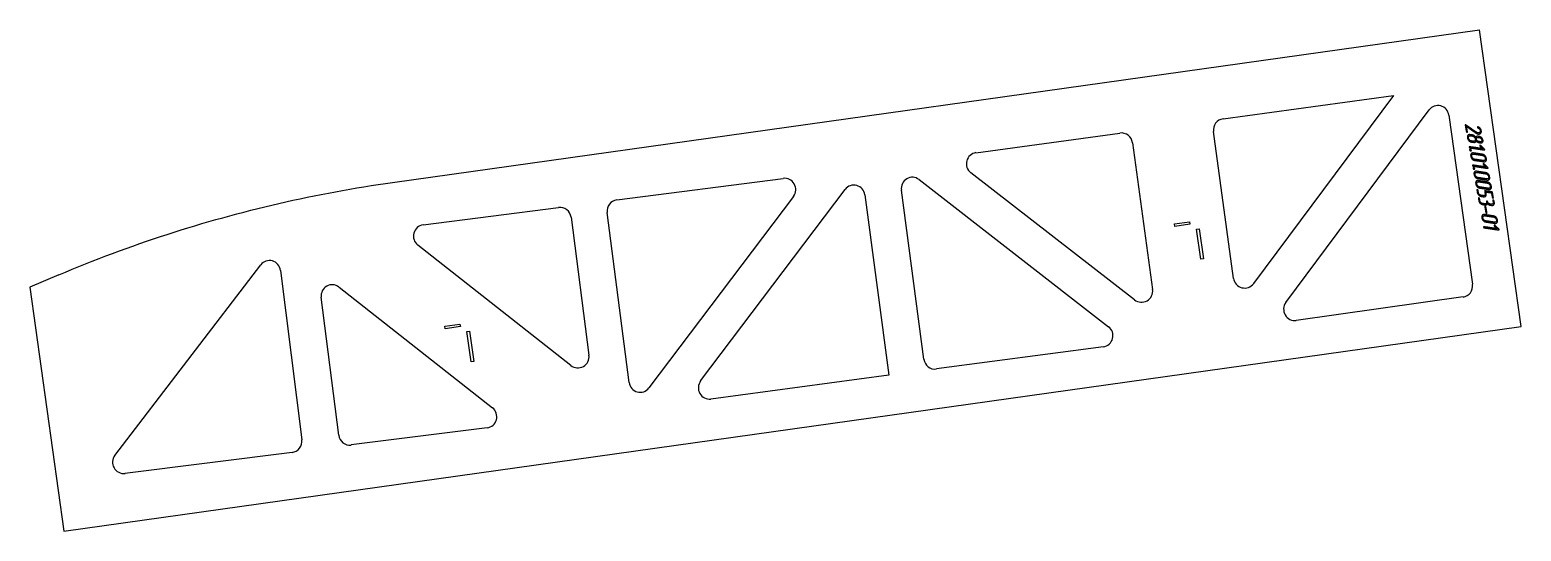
# Model space of a CAD drawing. Header units: millimetres. Extents: x -5 to 1987, y 55 to 724.
import ezdxf

# ---------------------------------------------------------------- set-up
doc = ezdxf.new("R2010")
doc.units = ezdxf.units.MM
doc.linetypes.add('K5LT_BASIC', pattern=[0])
doc.layers.add('Engraving', color=7, linetype='Continuous')

msp = doc.modelspace()

# ---------------------------------------------------------------- linework, layer by layer
at = {"color": 143, "linetype": 'K5LT_BASIC', "lineweight": 25, "true_color": 0x33acca}
for p, q in [((479.4, 520.2), (1931.9, 723.8)), ((1987.4, 327.7), (1931.9, 723.8)), ((1589.2, 604.9), (1816.7, 636)), ((1816.7, 636), (1630, 385.2)), ((1673.1, 360), (1864.4, 616.9)), ((1890.8, 609.9), (1922.4, 384.2)), ((1259, 559.8), (1451.3, 586.1)), ((1603.1, 392.1), (1576.4, 588)), ((1468.2, 573.2), (1494.9, 377.4)), ((779, 496.8), (1001.4, 525.6)), ((1182.9, 523.9), (1436.2, 327.6)), ((1470.9, 363.5), (1252.1, 533)), ((1015.1, 501.5), (822, 246)), ((891.1, 255.2), (1084.2, 510.7)), ((1110.6, 503.5), (1142.6, 262.8)), ((1189.5, 284.1), (1159.4, 510)), ((520.3, 463.4), (701.4, 486.8)), ((795.7, 253.2), (766.2, 480)), ((718, 473.8), (741.8, 289.6)), ((1524.1, 464.9), (1544.4, 467.8)), ((1524.6, 461.5), (1524.1, 464.9)), ((1544.9, 464.3), (1524.6, 461.5)), ((1544.4, 467.8), (1544.9, 464.3)), ((1553.7, 457.7), (1557.2, 458.2)), ((1559.3, 417.6), (1553.7, 457.7)), ((1557.2, 458.2), (1562.8, 418.1)), ((717.7, 275.8), (513.2, 436.6)), ((108.5, 155.9), (303.3, 410.1)), ((329.6, 402.7), (358.2, 176.6)), ((1562.8, 418.1), (1559.3, 417.6)), ((33.6, 396.9), (-5.1, 380.5)), ((-5.1, 380.5), (40.5, 54.8)), ((408, 380.6), (613, 219.4)), ((407.5, 182.8), (384.3, 366.9)), ((1909.9, 367.3), (1687, 336)), ((40.5, 54.8), (1987.4, 327.7)), ((549.3, 328.3), (569.6, 331.1)), ((549.8, 324.8), (549.3, 328.3)), ((570.1, 327.7), (549.8, 324.8)), ((569.6, 331.1), (570.1, 327.7)), ((578.9, 321), (582.4, 321.5)), ((584.5, 280.9), (578.9, 321)), ((582.4, 321.5), (588, 281.4)), ((1429.2, 300.8), (1206.1, 271.2)), ((588, 281.4), (584.5, 280.9)), ((1142.6, 262.8), (904.9, 231.1)), ((605.9, 192.6), (424, 169.8)), ((345.4, 159.9), (122, 131.8))]:
    msp.add_line(p, q, dxfattribs=at)
for centre, start, end in [((1591.2, 590.1), 97.776, 187.7823), ((1453.3, 571.2), 7.7823, 97.776), ((1618, 394.2), 187.7823, 323.3317), ((1480.1, 375.3), 232.2267, 7.7823), ((727, 287.6), 231.8265, 7.3882)]:
    msp.add_arc(centre, 15, start, end, dxfattribs=at)
for centre, major_axis, start_param, end_param in [((1876.2, 607.8), (-2.1, 14.9), 4.712389, 7.066837), ((1261, 545), (-2.1, 14.9), 6.279692, 8.63414), ((1003.4, 510.7), (2.1, -14.9), 0.776664, 3.131112), ((1174, 512), (-2.1, 14.9), 5.492547, 7.846995), ((1095.9, 501.6), (-2.1, 14.9), 4.705402, 7.05985), ((703.3, 471.9), (-2.1, 14.9), 4.701908, 6.272705), ((780.9, 481.9), (-2.1, 14.9), 6.272705, 7.843501), ((522.2, 448.5), (-2.1, 14.9), 6.272705, 8.627152), ((315, 400.9), (-2.1, 14.9), 4.698415, 7.052863), ((398.9, 368.7), (-2.1, 14.9), 5.48556, 7.840008), ((1907.8, 382.1), (2.1, -14.9), 0, 1.570796), ((1684.9, 350.9), (-2.1, 14.9), 0.783651, 3.141593), ((1427.2, 315.7), (2.1, -14.9), 6.276198, 8.63414), ((1204.1, 286.1), (2.1, -14.9), 4.705402, 6.276198), ((810.3, 255.1), (2.1, -14.9), 4.701908, 7.05985), ((902.9, 246), (-2.1, 14.9), 0.776664, 3.134606), ((604, 207.5), (2.1, -14.9), 6.269211, 8.627152), ((422.2, 184.6), (2.1, -14.9), 4.698415, 6.269211), ((343.5, 174.8), (2.1, -14.9), 6.269211, 7.840008), ((120.2, 146.7), (-2.1, 14.9), 0.769677, 3.127619)]:
    msp.add_ellipse(centre, major_axis=major_axis, ratio=0.984331, start_param=start_param, end_param=end_param, dxfattribs=at)
msp.add_open_spline([(33.6, 396.9), (81, 416.9), (177.7, 453), (327.1, 494.3), (428.5, 513.1), (479.4, 520.2)], degree=3, knots=[0, 0, 0, 0, 1, 2, 2.998728, 2.998728, 2.998728, 2.998728], dxfattribs=at)
at = {"layer": 'Engraving', "color": 143, "linetype": 'K5LT_BASIC', "lineweight": 25, "true_color": 0x33acca}
for points, knots in [([(1914.2, 588), (1913.4, 592.2), (1912.7, 596.4), (1912.6, 596.6), (1912.8, 596.8), (1913, 597), (1913.4, 597), (1913.6, 596.9), (1913.7, 596.8), (1920.6, 592), (1927.5, 587.3), (1927.8, 587.1), (1928.1, 586.9), (1928.4, 586.8), (1928.6, 586.6), (1929.2, 586.4), (1929.8, 586.3), (1931.3, 586.1), (1932.1, 587), (1932.5, 587.5), (1932.6, 588.1), (1932.8, 588.8), (1932.7, 589.5), (1932.5, 590.4), (1931.8, 591.3), (1931.1, 592.3), (1929.6, 593), (1929.3, 593.1), (1929.2, 593.3), (1929.1, 593.4), (1929, 593.7), (1928.9, 594), (1929.1, 594.2), (1929.3, 594.4), (1929.6, 594.3), (1929.7, 594.3), (1929.9, 594.2), (1931.8, 593.4), (1932.9, 592), (1933.9, 590.8), (1934.2, 589.3), (1934.6, 587.3), (1933.4, 585.9), (1932.2, 584.5), (1930, 584.8), (1929.3, 584.9), (1928.6, 585.3), (1927.8, 585.6), (1926.8, 586.2), (1920.6, 590.5), (1914.4, 594.9), (1915, 591.3), (1915.7, 587.8), (1915.7, 587.6), (1915.5, 587.4), (1915.3, 587.2), (1915.1, 587.2), (1914.8, 587.3), (1914.5, 587.5), (1914.3, 587.7), (1914.2, 588)], [0, 0, 0, 3.047826, 3.047826, 3.226196, 3.226196, 3.425035, 3.425035, 3.570989, 3.570989, 9.561221, 9.561221, 9.825724, 9.825724, 10.050668, 10.050668, 10.473601, 10.473601, 11.396415, 11.396415, 11.832946, 11.832946, 12.317549, 12.317549, 13.072233, 13.072233, 14.062635, 14.062635, 14.240973, 14.240973, 14.40613, 14.40613, 14.588981, 14.588981, 14.779051, 14.779051, 14.881829, 14.881829, 16.249197, 16.249197, 17.325971, 17.325971, 18.610175, 18.610175, 19.935785, 19.935785, 20.483021, 20.483021, 21.195978, 21.195978, 26.62229, 26.62229, 29.191003, 29.191003, 29.365522, 29.365522, 29.547183, 29.547183, 29.763638, 29.763638, 30, 30, 30]), ([(1921, 574.1), (1919.2, 574.4), (1917.7, 575.8), (1916.1, 577.3), (1915.8, 579), (1915.7, 579.7), (1915.6, 580.4), (1915.3, 582), (1916.3, 583.1), (1917.4, 584.2), (1919.3, 583.9), (1920.7, 583.7), (1922.2, 583.5), (1923.4, 583.3), (1924.5, 582.6), (1925.7, 581.8), (1926.6, 580.6), (1927.1, 581.3), (1927.9, 581.5), (1928.7, 581.8), (1929.8, 581.7), (1930.5, 581.6), (1931.3, 581.4), (1933, 581.2), (1934.7, 579.8), (1935.4, 579), (1935.9, 578.3), (1936.1, 577.9), (1936.2, 577.5), (1936.3, 577.3), (1936.4, 577), (1936.4, 576.8), (1936.5, 576.6), (1936.8, 574.9), (1935.7, 573.8), (1935.2, 573.3), (1934.5, 573.1), (1934.1, 573), (1933.7, 573), (1933.5, 573), (1933.3, 573), (1933, 573), (1932.8, 573.1), (1932, 573.2), (1931.3, 573.3), (1930.2, 573.4), (1929.3, 574), (1928.4, 574.5), (1927.5, 575.4), (1927.2, 574.5), (1926.2, 574), (1925.2, 573.5), (1924, 573.7), (1922.5, 573.9), (1921, 574.1)], [0, 0, 0, 1.873598, 1.873598, 3.69261, 3.69261, 4.386884, 4.386884, 5.818535, 5.818535, 7.364988, 7.364988, 8.831065, 8.831065, 10.043454, 10.043454, 11.431214, 11.431214, 12.22177, 12.22177, 13.14885, 13.14885, 13.899491, 13.899491, 15.762312, 15.762312, 16.708293, 16.708293, 17.125443, 17.125443, 17.362221, 17.362221, 17.577677, 17.577677, 19.055802, 19.055802, 19.771228, 19.771228, 20.139764, 20.139764, 20.365597, 20.365597, 20.592941, 20.592941, 21.340886, 21.340886, 22.373032, 22.373032, 23.469845, 23.469845, 24.415003, 24.415003, 25.533412, 25.533412, 27, 27, 27]), ([(1920.8, 575.5), (1922.3, 575.3), (1923.7, 575.1), (1925, 574.9), (1925.7, 575.6), (1926.4, 576.3), (1926.2, 577.4), (1926.1, 578.1), (1926, 578.8), (1925.7, 580), (1924.7, 580.9), (1923.7, 581.9), (1922.5, 582.1), (1921, 582.3), (1919.5, 582.5), (1918.3, 582.7), (1917.6, 582), (1916.9, 581.3), (1917.1, 580.2), (1917.2, 579.5), (1917.3, 578.8), (1917.5, 577.6), (1918.5, 576.7), (1919.5, 575.7), (1920.8, 575.5)], [0, 0, 0, 1.329406, 1.329406, 2.254108, 2.254108, 3.148824, 3.148824, 3.778355, 3.778355, 4.877538, 4.877538, 6.009386, 6.009386, 7.338792, 7.338792, 8.260968, 8.260968, 9.137189, 9.137189, 9.766721, 9.766721, 10.866842, 10.866842, 12, 12, 12]), ([(1931, 574.7), (1931.8, 574.6), (1932.5, 574.5), (1933.8, 574.3), (1934.5, 575), (1935.2, 575.6), (1935, 576.8), (1934.8, 578), (1933.8, 578.9), (1932.8, 579.9), (1931.5, 580), (1930.8, 580.2), (1930, 580.3), (1928.8, 580.5), (1928.1, 579.8), (1927.4, 579.1), (1927.6, 577.9), (1927.8, 576.8), (1928.8, 575.8), (1929.8, 574.9), (1931, 574.7)], [0, 0, 0, 0.718951, 0.718951, 1.697337, 1.697337, 2.634709, 2.634709, 3.797866, 3.797866, 5.000561, 5.000561, 5.719512, 5.719512, 6.697901, 6.697901, 7.635273, 7.635273, 8.789173, 8.789173, 10, 10, 10]), ([(1918.8, 566.4), (1918.5, 566.4), (1918.2, 566.7), (1918, 566.9), (1918, 567.2), (1917.9, 567.3), (1918, 567.7), (1918.2, 567.8), (1918.6, 567.8), (1927.3, 566.5), (1936.1, 565.2), (1934.2, 566.9), (1932.4, 568.6), (1932.1, 568.9), (1932, 569.1), (1932, 569.4), (1932.2, 569.6), (1932.4, 569.8), (1932.7, 569.7), (1932.8, 569.7), (1933.2, 569.5), (1935.8, 567), (1938.4, 564.6), (1938.7, 564.4), (1938.7, 564.1), (1938.8, 563.8), (1938.6, 563.6), (1938.4, 563.4), (1938.1, 563.5), (1928.5, 564.9), (1918.8, 566.4)], [0, 0, 0, 0.181151, 0.181151, 0.343934, 0.343934, 0.472146, 0.472146, 0.625059, 0.625059, 5.39951, 5.39951, 6.773407, 6.773407, 6.936544, 6.936544, 7.074093, 7.074093, 7.217588, 7.217588, 7.383484, 7.383484, 9.302301, 9.302301, 9.462957, 9.462957, 9.596849, 9.596849, 9.739807, 9.739807, 15, 15, 15]), ([(1920.9, 563.1), (1920.9, 562.7), (1920.6, 562.4), (1920.3, 562.1), (1919.9, 562.2), (1919.5, 562.3), (1919.1, 562.6), (1918.7, 562.9), (1918.6, 563.4), (1918.5, 563.9), (1918.8, 564.1), (1919.1, 564.4), (1919.6, 564.3), (1919.8, 564.3), (1920.3, 563.9), (1920.8, 563.6), (1920.9, 563.1)], [0, 0, 0, 0.855828, 0.855828, 1.74556, 1.74556, 2.805969, 2.805969, 3.96496, 3.96496, 4.876932, 4.876932, 5.801755, 5.801755, 6.76801, 6.76801, 8, 8, 8]), ([(1925.5, 549.6), (1923.6, 549.9), (1922.1, 551.3), (1920.6, 552.8), (1920.2, 554.5), (1920.1, 555.2), (1920, 555.9), (1919.7, 557.5), (1920.8, 558.6), (1921.8, 559.7), (1923.7, 559.5), (1929.6, 558.6), (1935.6, 557.7), (1937.3, 557.4), (1938.9, 556), (1940.5, 554.6), (1940.8, 552.8), (1940.9, 552.1), (1941, 551.4), (1941.3, 549.7), (1940.3, 548.6), (1939.2, 547.6), (1937.3, 547.9), (1931.4, 548.8), (1925.5, 549.6)], [0, 0, 0, 0.846521, 0.846521, 1.674424, 1.674424, 1.989042, 1.989042, 2.637777, 2.637777, 3.338641, 3.338641, 5.996422, 5.996422, 6.83575, 6.83575, 7.667338, 7.667338, 7.981955, 7.981955, 8.645972, 8.645972, 9.342219, 9.342219, 12, 12, 12]), ([(1925.2, 551), (1931.1, 550.2), (1937.1, 549.3), (1938.3, 549.1), (1939, 549.8), (1939.7, 550.5), (1939.5, 551.6), (1939.4, 552.3), (1939.3, 553), (1939.1, 554.2), (1938.1, 555.1), (1937, 556.1), (1935.8, 556.3), (1929.9, 557.2), (1923.9, 558.1), (1922.7, 558.2), (1922, 557.5), (1921.3, 556.8), (1921.5, 555.7), (1921.6, 555), (1921.7, 554.3), (1921.9, 553.2), (1922.9, 552.2), (1923.9, 551.2), (1925.2, 551)], [0, 0, 0, 3.194824, 3.194824, 3.749556, 3.749556, 4.284872, 4.284872, 4.662943, 4.662943, 5.32312, 5.32312, 6.003067, 6.003067, 9.197891, 9.197891, 9.751896, 9.751896, 10.278148, 10.278148, 10.656218, 10.656218, 11.310094, 11.310094, 12, 12, 12]), ([(1923.2, 541.9), (1922.9, 542), (1922.6, 542.2), (1922.4, 542.4), (1922.4, 542.7), (1922.3, 542.9), (1922.5, 543.2), (1922.6, 543.4), (1923, 543.3), (1931.7, 542), (1940.5, 540.7), (1938.6, 542.4), (1936.8, 544.2), (1936.5, 544.4), (1936.5, 544.7), (1936.4, 545), (1936.6, 545.1), (1936.8, 545.3), (1937.1, 545.3), (1937.2, 545.3), (1937.6, 545), (1940.2, 542.6), (1942.8, 540.1), (1943.1, 539.9), (1943.1, 539.6), (1943.2, 539.3), (1943, 539.2), (1942.9, 539), (1942.5, 539), (1932.9, 540.5), (1923.2, 541.9)], [0, 0, 0, 0.181151, 0.181151, 0.343934, 0.343934, 0.472146, 0.472146, 0.625059, 0.625059, 5.39951, 5.39951, 6.773407, 6.773407, 6.936544, 6.936544, 7.074093, 7.074093, 7.217588, 7.217588, 7.383484, 7.383484, 9.302301, 9.302301, 9.462957, 9.462957, 9.596849, 9.596849, 9.739807, 9.739807, 15, 15, 15]), ([(1925.3, 538.6), (1925.4, 538.2), (1925.1, 537.9), (1924.8, 537.7), (1924.4, 537.7), (1924, 537.8), (1923.6, 538.1), (1923.1, 538.4), (1923.1, 538.9), (1923, 539.4), (1923.2, 539.7), (1923.5, 539.9), (1924, 539.8), (1924.2, 539.8), (1924.7, 539.5), (1925.2, 539.1), (1925.3, 538.6)], [0, 0, 0, 0.855828, 0.855828, 1.74556, 1.74556, 2.805969, 2.805969, 3.96496, 3.96496, 4.876932, 4.876932, 5.801755, 5.801755, 6.76801, 6.76801, 8, 8, 8]), ([(1929.9, 525.2), (1928.1, 525.4), (1926.5, 526.9), (1925, 528.3), (1924.7, 530.1), (1924.5, 530.8), (1924.4, 531.5), (1924.1, 533.1), (1925.2, 534.2), (1926.2, 535.3), (1928.1, 535), (1934, 534.1), (1940, 533.2), (1941.8, 532.9), (1943.3, 531.5), (1944.9, 530.1), (1945.2, 528.3), (1945.3, 527.6), (1945.4, 526.9), (1945.8, 525.2), (1944.7, 524.2), (1943.6, 523.1), (1941.8, 523.4), (1935.8, 524.3), (1929.9, 525.2)], [0, 0, 0, 0.846521, 0.846521, 1.674424, 1.674424, 1.989042, 1.989042, 2.637777, 2.637777, 3.338641, 3.338641, 5.996422, 5.996422, 6.83575, 6.83575, 7.667338, 7.667338, 7.981955, 7.981955, 8.645972, 8.645972, 9.342219, 9.342219, 12, 12, 12]), ([(1929.6, 526.6), (1935.6, 525.7), (1941.5, 524.8), (1942.7, 524.6), (1943.4, 525.3), (1944.2, 526), (1944, 527.2), (1943.8, 527.9), (1943.7, 528.6), (1943.5, 529.7), (1942.5, 530.7), (1941.5, 531.6), (1940.2, 531.8), (1934.3, 532.7), (1928.4, 533.6), (1927.2, 533.8), (1926.4, 533), (1925.7, 532.3), (1925.9, 531.2), (1926, 530.5), (1926.1, 529.8), (1926.4, 528.7), (1927.4, 527.7), (1928.3, 526.8), (1929.6, 526.6)], [0, 0, 0, 3.194824, 3.194824, 3.749556, 3.749556, 4.284872, 4.284872, 4.662943, 4.662943, 5.32312, 5.32312, 6.003067, 6.003067, 9.197891, 9.197891, 9.751896, 9.751896, 10.278148, 10.278148, 10.656218, 10.656218, 11.310094, 11.310094, 12, 12, 12]), ([(1932.1, 512.7), (1930.3, 512.9), (1928.8, 514.4), (1927.2, 515.8), (1926.9, 517.6), (1926.8, 518.3), (1926.7, 519), (1926.4, 520.6), (1927.4, 521.7), (1928.5, 522.8), (1930.4, 522.5), (1936.3, 521.6), (1942.2, 520.7), (1944, 520.4), (1945.6, 519), (1947.1, 517.6), (1947.4, 515.8), (1947.6, 515.1), (1947.7, 514.4), (1948, 512.7), (1946.9, 511.7), (1945.9, 510.6), (1944, 510.9), (1938.1, 511.8), (1932.1, 512.7)], [0, 0, 0, 0.846521, 0.846521, 1.674424, 1.674424, 1.989042, 1.989042, 2.637777, 2.637777, 3.338641, 3.338641, 5.996422, 5.996422, 6.83575, 6.83575, 7.667338, 7.667338, 7.981955, 7.981955, 8.645972, 8.645972, 9.342219, 9.342219, 12, 12, 12]), ([(1931.9, 514.1), (1937.8, 513.2), (1943.8, 512.3), (1945, 512.1), (1945.7, 512.8), (1946.4, 513.5), (1946.2, 514.7), (1946.1, 515.4), (1946, 516.1), (1945.8, 517.2), (1944.7, 518.2), (1943.7, 519.1), (1942.5, 519.3), (1936.6, 520.2), (1930.6, 521.1), (1929.4, 521.3), (1928.7, 520.5), (1928, 519.8), (1928.2, 518.7), (1928.3, 518), (1928.4, 517.3), (1928.6, 516.2), (1929.6, 515.2), (1930.6, 514.3), (1931.9, 514.1)], [0, 0, 0, 3.194824, 3.194824, 3.749556, 3.749556, 4.284872, 4.284872, 4.662943, 4.662943, 5.32312, 5.32312, 6.003067, 6.003067, 9.197891, 9.197891, 9.751896, 9.751896, 10.278148, 10.278148, 10.656218, 10.656218, 11.310094, 11.310094, 12, 12, 12]), ([(1934.1, 501.6), (1932.3, 501.9), (1930.8, 503.3), (1929.2, 504.7), (1928.9, 506.4), (1928.6, 508.2), (1928.3, 510), (1928.2, 510.3), (1928.4, 510.4), (1928.6, 510.6), (1928.9, 510.5), (1929.1, 510.5), (1929.4, 510.3), (1929.7, 510.1), (1929.8, 509.7), (1930.1, 508), (1930.4, 506.2), (1930.6, 505.1), (1931.6, 504.1), (1932.6, 503.2), (1933.9, 503), (1935.4, 502.8), (1936.9, 502.5), (1938.1, 502.4), (1938.8, 503), (1939.5, 503.7), (1939.3, 504.9), (1939, 506.6), (1938.7, 508.4), (1938.5, 509.1), (1939.3, 509), (1943.7, 508.3), (1948.2, 507.6), (1948.9, 507.5), (1949.1, 506.8), (1949.7, 503.3), (1950.3, 499.8), (1950.4, 499.6), (1950.2, 499.4), (1950, 499.2), (1949.7, 499.3), (1949.5, 499.3), (1949.2, 499.5), (1948.9, 499.7), (1948.9, 500.1), (1948.3, 503.2), (1947.7, 506.4), (1944, 506.9), (1940.3, 507.5), (1940.5, 506.1), (1940.8, 504.7), (1941.1, 502.9), (1940, 501.9), (1938.9, 500.9), (1937.1, 501.1), (1935.6, 501.4), (1934.1, 501.6)], [0, 0, 0, 1.351228, 1.351228, 2.662779, 2.662779, 3.922788, 3.922788, 4.107001, 4.107001, 4.292735, 4.292735, 4.485615, 4.485615, 4.734631, 4.734631, 5.994173, 5.994173, 6.866386, 6.866386, 7.769938, 7.769938, 8.830137, 8.830137, 9.565925, 9.565925, 10.270982, 10.270982, 11.530524, 11.530524, 11.910709, 11.910709, 15.09852, 15.09852, 15.55144, 15.55144, 18.061409, 18.061409, 18.233297, 18.233297, 18.412253, 18.412253, 18.625478, 18.625478, 18.858232, 18.858232, 21.116357, 21.116357, 23.772239, 23.772239, 24.780872, 24.780872, 25.83696, 25.83696, 26.939275, 26.939275, 28, 28, 28]), ([(1942.6, 491.9), (1942.3, 491), (1941.3, 490.5), (1940.3, 490), (1939.1, 490.2), (1937.6, 490.4), (1936.1, 490.7), (1934.3, 490.9), (1932.7, 492.4), (1931.2, 493.8), (1930.9, 495.5), (1930.6, 497.3), (1930.3, 499), (1930.2, 499.3), (1930.4, 499.5), (1930.6, 499.6), (1930.9, 499.6), (1931, 499.6), (1931.4, 499.4), (1931.7, 499.1), (1931.8, 498.8), (1932.1, 497), (1932.4, 495.3), (1932.6, 494.1), (1933.6, 493.2), (1934.6, 492.2), (1935.9, 492.1), (1937.3, 491.8), (1938.8, 491.6), (1940.1, 491.4), (1940.8, 492.1), (1941.5, 492.8), (1941.3, 494), (1941.2, 494.3), (1941.2, 494.7), (1941.1, 495), (1941.3, 495.1), (1941.5, 495.3), (1941.8, 495.2), (1941.9, 495.2), (1942.3, 495), (1942.6, 494.8), (1942.6, 494.4), (1942.9, 493.3), (1943.9, 492.3), (1944.9, 491.4), (1946.1, 491.2), (1946.9, 491.1), (1947.6, 491), (1948.8, 490.8), (1949.6, 491.5), (1950.3, 492.1), (1950.1, 493.3), (1949.8, 494.7), (1949.6, 496.1), (1949.5, 496.4), (1949.7, 496.6), (1949.9, 496.8), (1950.2, 496.7), (1950.3, 496.7), (1950.7, 496.5), (1951, 496.2), (1951.1, 495.9), (1951.3, 494.5), (1951.6, 493.1), (1951.9, 491.3), (1950.8, 490.3), (1949.7, 489.3), (1947.9, 489.6), (1947.1, 489.7), (1946.4, 489.8), (1946.1, 489.8), (1945.9, 489.9), (1945.7, 489.9), (1945.6, 489.9), (1945.4, 490), (1945.3, 490), (1944.9, 490.1), (1944.4, 490.5), (1943.5, 491), (1942.6, 491.9)], [0, 0, 0, 1.105144, 1.105144, 2.412716, 2.412716, 4.127289, 4.127289, 6.317725, 6.317725, 8.444428, 8.444428, 10.473835, 10.473835, 10.771721, 10.771721, 11.072067, 11.072067, 11.383969, 11.383969, 11.786648, 11.786648, 13.815299, 13.815299, 15.233378, 15.233378, 16.694041, 16.694041, 18.407672, 18.407672, 19.599582, 19.599582, 20.752416, 20.752416, 21.157966, 21.157966, 21.455979, 21.455979, 21.756325, 21.756325, 22.068262, 22.068262, 22.471154, 22.471154, 23.889361, 23.889361, 25.351099, 25.351099, 26.208759, 26.208759, 27.401767, 27.401767, 28.555011, 28.555011, 30.178678, 30.178678, 30.476609, 30.476609, 30.776948, 30.776948, 31.088855, 31.088855, 31.491662, 31.491662, 33.115329, 33.115329, 34.837976, 34.837976, 36.636534, 36.636534, 37.494477, 37.494477, 37.777625, 37.777625, 37.949211, 37.949211, 38.142551, 38.142551, 38.714041, 38.714041, 40, 40, 40]), ([(1940.3, 479.4), (1939.6, 483.6), (1938.8, 487.8), (1938.7, 488.1), (1938.9, 488.3), (1939.1, 488.4), (1939.4, 488.4), (1939.6, 488.3), (1939.9, 488.1), (1940.2, 487.9), (1940.3, 487.6), (1941, 483.4), (1941.8, 479.2), (1941.8, 478.9), (1941.7, 478.7), (1941.5, 478.5), (1941.2, 478.6), (1940.9, 478.6), (1940.6, 478.8), (1940.4, 479), (1940.3, 479.4)], [0, 0, 0, 3.94619, 3.94619, 4.18756, 4.18756, 4.430856, 4.430856, 4.683549, 4.683549, 5.009861, 5.009861, 8.956051, 8.956051, 9.181245, 9.181245, 9.415662, 9.415662, 9.694987, 9.694987, 10, 10, 10]), ([(1940.3, 467.4), (1938.5, 467.6), (1937, 469.1), (1935.4, 470.5), (1935.1, 472.2), (1935, 472.9), (1934.9, 473.6), (1934.6, 475.3), (1935.6, 476.4), (1936.7, 477.5), (1938.5, 477.2), (1944.5, 476.3), (1950.4, 475.4), (1952.2, 475.1), (1953.8, 473.7), (1955.3, 472.3), (1955.6, 470.5), (1955.8, 469.8), (1955.9, 469.1), (1956.2, 467.4), (1955.1, 466.4), (1954, 465.3), (1952.2, 465.6), (1946.3, 466.5), (1940.3, 467.4)], [0, 0, 0, 0.846521, 0.846521, 1.674424, 1.674424, 1.989042, 1.989042, 2.637777, 2.637777, 3.338641, 3.338641, 5.996422, 5.996422, 6.83575, 6.83575, 7.667338, 7.667338, 7.981955, 7.981955, 8.645972, 8.645972, 9.342219, 9.342219, 12, 12, 12]), ([(1940.1, 468.8), (1946, 467.9), (1951.9, 467), (1953.2, 466.8), (1953.9, 467.5), (1954.6, 468.2), (1954.4, 469.4), (1954.3, 470.1), (1954.1, 470.8), (1953.9, 471.9), (1952.9, 472.9), (1951.9, 473.8), (1950.7, 474), (1944.7, 474.9), (1938.8, 475.8), (1937.6, 476), (1936.9, 475.2), (1936.1, 474.5), (1936.3, 473.4), (1936.5, 472.7), (1936.6, 472), (1936.8, 470.9), (1937.8, 469.9), (1938.8, 469), (1940.1, 468.8)], [0, 0, 0, 3.194824, 3.194824, 3.749556, 3.749556, 4.284872, 4.284872, 4.662943, 4.662943, 5.32312, 5.32312, 6.003067, 6.003067, 9.197891, 9.197891, 9.751896, 9.751896, 10.278148, 10.278148, 10.656218, 10.656218, 11.310094, 11.310094, 12, 12, 12]), ([(1938.1, 459.6), (1937.7, 459.7), (1937.5, 459.9), (1937.3, 460.1), (1937.2, 460.4), (1937.2, 460.6), (1937.3, 460.9), (1937.5, 461.1), (1937.8, 461), (1946.6, 459.7), (1955.4, 458.4), (1953.5, 460.1), (1951.6, 461.9), (1951.4, 462.1), (1951.3, 462.4), (1951.3, 462.7), (1951.5, 462.9), (1951.6, 463), (1952, 463), (1952.1, 463), (1952.5, 462.7), (1955.1, 460.3), (1957.7, 457.9), (1957.9, 457.6), (1958, 457.3), (1958, 457.1), (1957.9, 456.9), (1957.7, 456.7), (1957.4, 456.7), (1947.8, 458.2), (1938.1, 459.6)], [0, 0, 0, 0.181151, 0.181151, 0.343934, 0.343934, 0.472146, 0.472146, 0.625059, 0.625059, 5.39951, 5.39951, 6.773407, 6.773407, 6.936544, 6.936544, 7.074093, 7.074093, 7.217588, 7.217588, 7.383484, 7.383484, 9.302301, 9.302301, 9.462957, 9.462957, 9.596849, 9.596849, 9.739807, 9.739807, 15, 15, 15])]:
    msp.add_open_spline(points, degree=2, knots=knots, dxfattribs=at)

doc.saveas('drawing.dxf')
